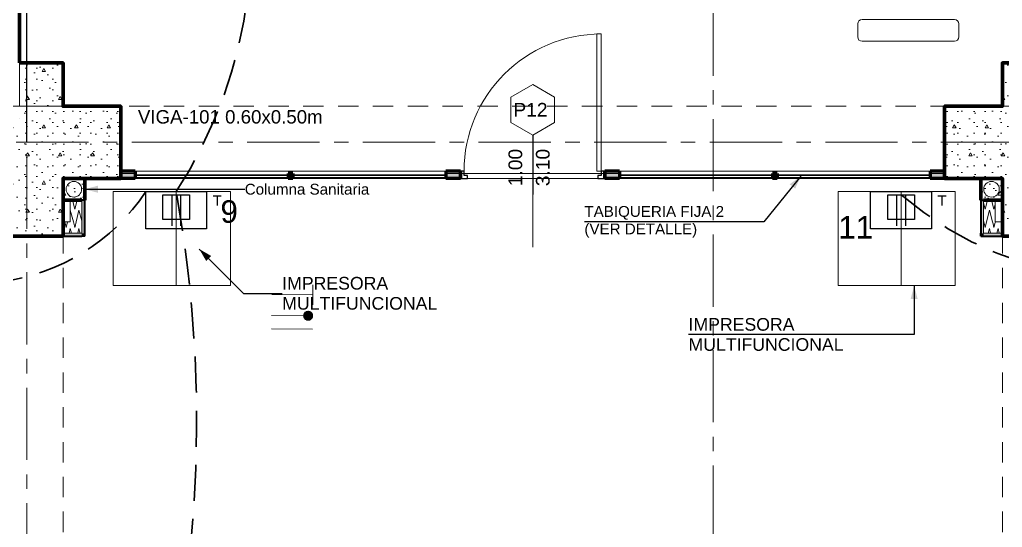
# Model space of a CAD drawing. Header units: inches. Extents: x -19 to 5698, y -728 to 92.
# Drawn here: x 108.77 to 115.57, y 36.98 to 40.5 of the extents above; entities that cross this region are included whole.
import ezdxf

# ---------------------------------------------------------------- set-up
doc = ezdxf.new("R2010")
doc.units = ezdxf.units.IN
doc.header["$MEASUREMENT"] = 0
doc.set_wipeout_variables(frame=1)
doc.header["$PDMODE"] = 1
for name, pattern in [('ACAD_ISO04W100', [30, 24, -3, 0, -3]), ('HIDDEN', [0.375, 0.25, -0.125]), ('Hidden Line', [0.195611, 0.141111, -0.0545]), ('Punto & Raya', [0.65, 0.5, -0.075, 0, -0.075]), ('RAYITAS', [0.375, 0.25, -0.125]), ('Wipeout_Contour', [1, 0, -1])]:
    doc.linetypes.add(name, pattern=pattern)
doc.layers.get('0').update_dxf_attribs({"color": 61})
for name, color, linetype, lineweight in [('00 conduct tomacorr', 120, 'HIDDEN', 30), ('00 IE LUZ EMERGENCIA', 253, 'Continuous', 0), ('T-TECHO-E', 150, 'Continuous', 20), ('T.S.', 61, 'Continuous', 25), ('TOMACORRIENTE', 22, 'RAYITAS', 9)]:
    doc.layers.add(name, color=color, linetype=linetype, lineweight=lineweight)
for name, color, linetype in [('02 _ ARQ _ ALB _ Cotas Ejes', 7, 'Continuous'), ('02 _ ARQ _ ALB _ Ejes Generales', 251, 'Continuous'), ('02 _ ARQ _ ALB _ Mobiliario', 7, 'Continuous'), ('02 _ ARQ _ ALB _ Muros Interiores', 7, 'Continuous'), ('02 _ ARQ _ ZON _ Espacio.3D', 7, 'Continuous'), ('08 _ STR _ EXT _ 06 Columnas', 7, 'Continuous'), ('08 _ STR _ EXT _ 07 Losa Aligerada', 7, 'Continuous'), ('08 _ STR _ EXT _ 08 Placas Inclinadas', 7, 'Continuous'), ('08 _ STR _ EXT _ 09 Vigas', 251, 'Continuous'), ('Acabado - Muros', 7, 'Continuous'), ('Dibujo 2D - General', 7, 'Continuous'), ('Estructura - 04 MURO', 7, 'Continuous'), ('Estructura - Carga', 7, 'Continuous'), ('Marcador - Secciones', 7, 'Continuous'), ('MEP - HVAC', 7, 'Continuous'), ('Notas - Etiquetas', 7, 'Continuous')]:
    doc.layers.add(name, color=color, linetype=linetype)
doc.styles.add('Annotative', font='arial.ttf')
doc.styles.add('Estilo_Generado_4', font='swisse.ttf')
doc.dimstyles.new('Estilo_Generado__15', dxfattribs={"dimtxt": 0.125, "dimasz": 0.095, "dimexe": 0.18, "dimexo": 0.003, "dimgap": 0, "dimtad": 0, "dimtih": 1, "dimtoh": 1, "dimzin": 0, "dimdsep": 46, "dimtxsty": 'Estilo_Generado_4', "dimblk": 'ARROWHEAD_6', "dimblk1": 'ARROWHEAD_6', "dimblk2": 'ARROWHEAD_6', "dimcen": 0.09, "dimclrd": 144, "dimclre": 144, "dimclrt": 7, "dimadec": 0, "dimazin": 0, "dimtfac": 1, "dimtdec": 4, "dimtmove": 0, "dimatfit": 3, "dimfxl": 1, "dimtolj": 1, "dimtzin": 0, "dimarcsym": 0})
doc.dimstyles.new('Estilo_Generado__8', dxfattribs={"dimtxt": 0.18, "dimasz": 0.0912, "dimexe": 0.18, "dimexo": 0.0625, "dimgap": 0, "dimtad": 0, "dimtih": 1, "dimtoh": 1, "dimdec": 4, "dimzin": 0, "dimdsep": 46, "dimcen": 0.09, "dimadec": 0, "dimazin": 0, "dimtfac": 1, "dimtdec": 4, "dimtmove": 0, "dimatfit": 3, "dimldrblk": 'ARROWHEAD_5', "dimfxl": 1, "dimtolj": 1, "dimtzin": 0, "dimarcsym": 0})
pattern_1 = [(0, (92.500015, 6e-09), (0, 0.030000001), [])]
pattern_2 = [(0, (92.5, 6e-09), (0, 0.3897114), [0.024375, -0.200625]), (0, (92.6125, 0.19486), (0, 0.3897114), [0.024375, -0.200625]), (60, (92.5, 6e-09), (-0.3375, 0.1948557), [0.024375, -0.200625]), (60, (92.725, 6e-09), (-0.3375, 0.1948557), [0.024375, -0.200625]), (120, (92.5244, 6e-09), (0.3375, 0.1948557), [0.024375, -0.200625]), (120, (92.7494, 6e-09), (0.3375, 0.1948557), [0.024375, -0.200625]), (0, (92.500015, 0.0375), (0, 0.075), [0, -0.075, 0, -0.1125]), (45, (92.537515, 0.0375), (-0.05303301, 0.05303301), [0, -0.05625, 0, -0.09375])]
pattern_3 = [(0, (92.5, 6e-09), (0, 0.3117692), [0.03, -0.15]), (0, (92.59, 0.1559), (0, 0.3117692), [0.03, -0.15]), (60, (92.5, 6e-09), (-0.27, 0.1558846), [0.03, -0.15]), (60, (92.68, 6e-09), (-0.27, 0.1558846), [0.03, -0.15]), (120, (92.53, 6e-09), (0.27, 0.1558846), [0.03, -0.15]), (120, (92.71, 6e-09), (0.27, 0.1558846), [0.03, -0.15]), (0, (92.500015, 0.03), (0, 0.06), [0, -0.06, 0, -0.09]), (45, (92.530015, 0.03), (-0.04242641, 0.04242641), [0, -0.045, 0, -0.075])]

# ---------------------------------------------------------------- blocks, each defined once
blk = doc.blocks.new('*X35', base_point=(804.059, 0))
at = {"layer": 'Estructura - 04 MURO', "color": 9, "linetype": 'Continuous', "lineweight": 5}
for p, q in [((820.679, 39.0539), (820.6881, 39.02)), ((820.679, 39.0539), (820.679, 39.0539)), ((820.7083, 39.0707), (820.7112, 39.06)), ((820.7112, 39.06), (820.7126, 39.0664)), ((820.7311, 39.02), (820.7364, 39.0426)), ((820.7441, 39.0349), (820.7481, 39.02))]:
    blk.add_line(p, q, dxfattribs=at)
blk = doc.blocks.new('*X36', base_point=(804.059, 0))
at = {"layer": 'Estructura - 04 MURO', "color": 9, "linetype": 'Continuous', "lineweight": 5}
for p, q in [((820.7004, 39.1), (820.7083, 39.0707)), ((820.7126, 39.0664), (820.7204, 39.1)), ((820.7364, 39.0426), (820.739, 39.0539)), ((820.739, 39.0539), (820.7441, 39.0349))]:
    blk.add_line(p, q, dxfattribs=at)
blk = doc.blocks.new('*X37', base_point=(804.059, 0))
at = {"layer": 'Estructura - 04 MURO', "color": 9, "linetype": 'Continuous', "lineweight": 5}
for p, q in [((820.694, 39.25), (820.7112, 39.186)), ((820.7112, 39.186), (820.726, 39.25)), ((820.754, 39.25), (820.759, 39.2313)), ((820.679, 39.1799), (820.7004, 39.1)), ((820.679, 39.1799), (820.679, 39.1799)), ((820.7204, 39.1), (820.739, 39.1799)), ((820.739, 39.1799), (820.759, 39.1053))]:
    blk.add_line(p, q, dxfattribs=at)
blk = doc.blocks.new('*X38', base_point=(804.059, 0))
at = {"layer": 'Estructura - 04 MURO', "color": 9, "linetype": 'Continuous', "lineweight": 5}
for p, q in [((820.6404, 39.1), (820.6512, 39.06)), ((820.6512, 39.06), (820.6604, 39.1)), ((820.6711, 39.02), (820.679, 39.0539))]:
    blk.add_line(p, q, dxfattribs=at)
blk = doc.blocks.new('*X39', base_point=(804.059, 0))
at = {"layer": 'Estructura - 04 MURO', "color": 9, "linetype": 'Continuous', "lineweight": 5}
for p, q in [((827.0004, 39.1), (827.0112, 39.06)), ((827.0112, 39.06), (827.0205, 39.1)), ((827.0604, 39.1), (827.0644, 39.0854))]:
    blk.add_line(p, q, dxfattribs=at)
blk = doc.blocks.new('*X40', base_point=(804.059, 0))
at = {"layer": 'Estructura - 04 MURO', "color": 9, "linetype": 'Continuous', "lineweight": 5}
for p, q in [((827.0311, 39.02), (827.039, 39.0539)), ((827.039, 39.0539), (827.0481, 39.02)), ((827.0644, 39.0854), (827.0712, 39.06)), ((827.0712, 39.06), (827.079, 39.0938))]:
    blk.add_line(p, q, dxfattribs=at)
blk = doc.blocks.new('*X41', base_point=(804.059, 0))
at = {"layer": 'Estructura - 04 MURO', "color": 9, "linetype": 'Continuous', "lineweight": 5}
for p, q in [((827.079, 39.0938), (827.0805, 39.1)), ((827.0911, 39.02), (827.099, 39.0539)), ((827.099, 39.0539), (827.1081, 39.02)), ((827.1204, 39.1), (827.129, 39.0681))]:
    blk.add_line(p, q, dxfattribs=at)
blk = doc.blocks.new('*X42', base_point=(804.059, 0))
at = {"layer": 'Estructura - 04 MURO', "color": 9, "linetype": 'Continuous', "lineweight": 5}
for p, q in [((827.0112, 39.186), (827.026, 39.25)), ((827.054, 39.25), (827.0712, 39.186)), ((826.999, 39.2313), (827.0112, 39.186)), ((827.0205, 39.1), (827.039, 39.1799)), ((827.039, 39.1799), (827.0604, 39.1)), ((827.0712, 39.186), (827.079, 39.2198)), ((826.999, 39.1053), (827.0004, 39.1))]:
    blk.add_line(p, q, dxfattribs=at)
blk = doc.blocks.new('ARROWHEAD_6')
at = {"color": 0, "linetype": 'Continuous', "lineweight": 0}
for p, q in [((0, 0), (-1, 0)), ((-0.5, -0.5), (0.5, 0.5))]:
    blk.add_line(p, q, dxfattribs=at)
blk = doc.blocks.new('*D82', base_point=(804.059, 0))
at = {"layer": '02 _ ARQ _ ALB _ Cotas Ejes', "color": 144, "linetype": 'Continuous', "lineweight": -2, "transparency": 16777216}
for p, q in [((101.82, 39.653), (101.82, 45.8378)), ((108.8199, 39.653), (108.8199, 45.8378)), ((101.915, 45.6578), (105.0886, 45.6578)), ((108.7249, 45.6578), (105.476, 45.6578))]:
    blk.add_line(p, q, dxfattribs=at)
at = {"layer": 'Defpoints', "color": 0, "linetype": 'Continuous', "transparency": 16777216}
for p in [(108.8199, 45.6578), (101.82, 39.65), (108.8199, 39.65)]:
    blk.add_point(p, dxfattribs=at)
at = {"layer": '02 _ ARQ _ ALB _ Cotas Ejes', "color": 144, "linetype": 'Continuous', "lineweight": -2, "transparency": 16777216, "xscale": 0.095, "yscale": 0.095, "zscale": 0.095, "rotation": 180}
blk.add_blockref('ARROWHEAD_6', (101.82, 45.6578), dxfattribs=at)
at = {"layer": '02 _ ARQ _ ALB _ Cotas Ejes', "color": 144, "linetype": 'Continuous', "lineweight": -2, "transparency": 16777216, "xscale": 0.095, "yscale": 0.095, "zscale": 0.095}
blk.add_blockref('ARROWHEAD_6', (108.8199, 45.6578), dxfattribs=at)
at = {"layer": '02 _ ARQ _ ALB _ Cotas Ejes', "color": 7, "linetype": 'Continuous', "lineweight": 13, "transparency": 16777216, "insert": (105.2823, 45.6578), "char_height": 0.125, "attachment_point": 5, "style": 'Estilo_Generado_4'}
blk.add_mtext('\\A1;7.00', dxfattribs=at)
blk = doc.blocks.new('*D83', base_point=(804.059, 0))
at = {"layer": '02 _ ARQ _ ALB _ Cotas Ejes', "color": 144, "linetype": 'Continuous', "lineweight": -2, "transparency": 16777216}
for p, q in [((108.8199, 39.653), (108.8199, 45.8378)), ((115.82, 39.653), (115.82, 45.8378)), ((108.9149, 45.6578), (112.0886, 45.6578)), ((115.725, 45.6578), (112.476, 45.6578))]:
    blk.add_line(p, q, dxfattribs=at)
at = {"layer": 'Defpoints', "color": 0, "linetype": 'Continuous', "transparency": 16777216}
for p in [(115.82, 45.6578), (108.8199, 39.65), (115.82, 39.65)]:
    blk.add_point(p, dxfattribs=at)
at = {"layer": '02 _ ARQ _ ALB _ Cotas Ejes', "color": 144, "linetype": 'Continuous', "lineweight": -2, "transparency": 16777216, "xscale": 0.095, "yscale": 0.095, "zscale": 0.095, "rotation": 180}
blk.add_blockref('ARROWHEAD_6', (108.8199, 45.6578), dxfattribs=at)
at = {"layer": '02 _ ARQ _ ALB _ Cotas Ejes', "color": 144, "linetype": 'Continuous', "lineweight": -2, "transparency": 16777216, "xscale": 0.095, "yscale": 0.095, "zscale": 0.095}
blk.add_blockref('ARROWHEAD_6', (115.82, 45.6578), dxfattribs=at)
at = {"layer": '02 _ ARQ _ ALB _ Cotas Ejes', "color": 7, "linetype": 'Continuous', "lineweight": 13, "transparency": 16777216, "insert": (112.2823, 45.6578), "char_height": 0.125, "attachment_point": 5, "style": 'Estilo_Generado_4'}
blk.add_mtext('\\A1;7.00', dxfattribs=at)
blk = doc.blocks.new('*D88', base_point=(804.059, 0))
at = {"layer": '02 _ ARQ _ ALB _ Cotas Ejes', "color": 144, "linetype": 'Continuous', "lineweight": -2, "transparency": 16777216}
for p, q in [((101.57, 39.903), (101.57, 45.4088)), ((144.07, 39.903), (144.07, 45.4088)), ((101.665, 45.2288), (122.5203, 45.2288)), ((143.975, 45.2288), (123.0254, 45.2288))]:
    blk.add_line(p, q, dxfattribs=at)
at = {"layer": 'Defpoints', "color": 0, "linetype": 'Continuous', "transparency": 16777216}
for p in [(144.07, 45.2288), (101.57, 39.9), (144.07, 39.9)]:
    blk.add_point(p, dxfattribs=at)
at = {"layer": '02 _ ARQ _ ALB _ Cotas Ejes', "color": 144, "linetype": 'Continuous', "lineweight": -2, "transparency": 16777216, "xscale": 0.095, "yscale": 0.095, "zscale": 0.095, "rotation": 180}
blk.add_blockref('ARROWHEAD_6', (101.57, 45.2288), dxfattribs=at)
at = {"layer": '02 _ ARQ _ ALB _ Cotas Ejes', "color": 144, "linetype": 'Continuous', "lineweight": -2, "transparency": 16777216, "xscale": 0.095, "yscale": 0.095, "zscale": 0.095}
blk.add_blockref('ARROWHEAD_6', (144.07, 45.2288), dxfattribs=at)
at = {"layer": '02 _ ARQ _ ALB _ Cotas Ejes', "color": 7, "linetype": 'Continuous', "lineweight": 13, "transparency": 16777216, "insert": (122.7728, 45.2288), "char_height": 0.125, "attachment_point": 5, "style": 'Estilo_Generado_4'}
blk.add_mtext('\\A1;42.50', dxfattribs=at)
blk = doc.blocks.new('ARROWHEAD_5')
at = {"linetype": 'Continuous', "lineweight": 0}
blk.add_hatch(color=0, dxfattribs=at).paths.add_polyline_path([(-1, 0.2679), (0, 0), (-1, -0.2679)])
at = {"color": 0, "linetype": 'Continuous', "lineweight": 0}
blk.add_line((0, 0), (-1, 0), dxfattribs=at)
blk = doc.blocks.new('a')
at = {"layer": 'TOMACORRIENTE', "ltscale": 0.05}
h = blk.add_hatch(color=4, dxfattribs=at)
edge = h.paths.add_edge_path()
edge.add_arc((0, 0.0752), 0.0211, 0, 360)
at = {"layer": 'TOMACORRIENTE', "color": 4}
for p, q in [((-0.1455, 0.0963), (-0.0515, 0.0963)), ((-0.0985, 0.0963), (-0.0985, -0.0966)), ((0, 0.0963), (0, -0.0963)), ((0.0623, -0.0963), (0.0623, 0.0963))]:
    blk.add_line(p, q, dxfattribs=at)
blk.add_circle((0, 0.0752), 0.0211, dxfattribs=at)
blk = doc.blocks.new('CABLE 3FACE')
at = {"layer": 'T-TECHO-E', "rotation": 59.94170052614085}
blk.add_blockref('a', (0, 0), dxfattribs=at)
blk = doc.blocks.new('T.S.')
for p, q in [((2755.0914, 1630.1123), (2755.0914, 1629.8975)), ((2755.153, 1630.1123), (2755.153, 1629.8975))]:
    blk.add_line(p, q)
for points in [[(2754.9116, 1630.1338), (2755.3328, 1630.1338), (2755.3328, 1629.8758), (2754.9116, 1629.8758)], [(2755.0298, 1630.1123), (2755.2146, 1630.1123), (2755.2146, 1629.9403), (2755.0298, 1629.9403)]]:
    blk.add_lwpolyline(points, close=True)
at = {"color": 3, "insert": (2755.3768, 1630.1075), "char_height": 0.07, "attachment_point": 1}
blk.add_mtext_dynamic_manual_height_columns('{\\fVerdana|b0|i0|c0|p34;\\C1;T}', width=0.044429, gutter_width=12.5, heights=[0], dxfattribs=at)

msp = doc.modelspace()

# ---------------------------------------------------------------- hatches: boundary and pattern name
at = {"layer": '08 _ STR _ EXT _ 06 Columnas', "linetype": 'Continuous', "lineweight": 9}
h = msp.add_hatch(dxfattribs=at)
h.set_pattern_fill('HORMIGÓN_EN_MASA_0002', style=0, pattern_type=2)
h.set_pattern_definition(pattern_2)
h.paths.add_polyline_path([(108.5699, 39), (109.0699, 39), (109.0699, 39.4), (109.4699, 39.4), (109.4699, 39.9), (109.0699, 39.9), (109.0699, 40.2), (108.7699, 40.2), (108.7699, 39.9), (108.7699, 39.75), (108.5699, 39.75)])
h = msp.add_hatch(dxfattribs=at)
h.set_pattern_fill('HORMIGÓN_EN_MASA_0002', style=0, pattern_type=2)
h.set_pattern_definition(pattern_2)
h.paths.add_polyline_path([(115.17, 39.9), (115.17, 39.4), (115.57, 39.4), (115.57, 39), (116.07, 39), (116.07, 39.75), (115.87, 39.75), (115.87, 39.9), (115.87, 40.2), (115.57, 40.2), (115.57, 39.9)])
h = msp.add_hatch(dxfattribs=at)
h.set_pattern_fill('HORMIGÓN_EN_MASA_0002', style=0, pattern_type=2)
h.set_pattern_definition(pattern_2)
h.paths.add_polyline_path([(108.5699, 39.75), (108.7699, 39.75), (108.7699, 39.9), (108.5699, 39.9)])
at = {"layer": 'Estructura - 04 MURO', "linetype": 'Continuous', "lineweight": 9}
for points in [[(109.22, 39.25), (109.2, 39.25), (109.2, 39.02), (109.22, 39.02)], [(115.42, 39.25), (115.42, 39.02), (115.44, 39.02), (115.44, 39.25)], [(109.2, 39.02), (109.0699, 39.02), (109.0699, 39), (109.2, 39)], [(109.2, 39), (109.22, 39), (109.2, 39.02)], [(109.22, 39.02), (109.2, 39.02), (109.22, 39)], [(115.44, 39.02), (115.42, 39.02), (115.42, 39)], [(115.44, 39.02), (115.42, 39), (115.44, 39)], [(115.44, 39), (115.57, 39), (115.57, 39.02), (115.44, 39.02)]]:
    msp.add_hatch(color=250, dxfattribs=at).paths.add_polyline_path(points)
at = {"layer": 'Estructura - Carga', "linetype": 'Continuous', "lineweight": 13}
h = msp.add_hatch(dxfattribs=at)
h.set_pattern_fill('HORMIGÓN_ARMADO_0002', color=251, style=0, pattern_type=2)
h.set_pattern_definition(pattern_3)
h.paths.add_polyline_path([(109.22, 39.4), (109.07, 39.4), (109.07, 39.25), (109.2, 39.25), (109.22, 39.25)])
h = msp.add_hatch(dxfattribs=at)
h.set_pattern_fill('HORMIGÓN_ARMADO_0002', color=251, style=0, pattern_type=2)
h.set_pattern_definition(pattern_3)
h.paths.add_polyline_path([(115.42, 39.25), (115.44, 39.25), (115.57, 39.25), (115.57, 39.4), (115.42, 39.4)])

# ---------------------------------------------------------------- linework, layer by layer
at = {"layer": '00 conduct tomacorr'}
for centre, radius, start, end in [((108.4662, 40.0825), 1.4081, 227.26353, 326.64904), ((101.1025, 37.7263), 8.8924, 341.89498, 10.24817), ((116.4404, 41.1147), 2.4103, 229.31837, 303.26372)]:
    msp.add_arc(centre, radius, start, end, dxfattribs=at)
at = {"layer": '02 _ ARQ _ ALB _ Ejes Generales', "color": 251, "linetype": 'Punto & Raya', "lineweight": 13, "true_color": 0x636466}
for p, q in [((108.82, 3.05), (108.82, 44.9)), ((98.3454, 39.65), (147.07, 39.65))]:
    msp.add_line(p, q, dxfattribs=at)
at = {"layer": '02 _ ARQ _ ALB _ Mobiliario', "color": 175, "linetype": 'Continuous', "lineweight": 13}
for p, q in [((114.5692, 40.4692), (114.5692, 40.3792)), ((114.5992, 40.4992), (115.0892, 40.4992)), ((114.5992, 40.4992), (115.0892, 40.4992)), ((115.2392, 40.4992), (114.5992, 40.4992)), ((115.1492, 40.4992), (115.2392, 40.4992)), ((115.2692, 40.3792), (115.2692, 40.4692)), ((114.5992, 40.3492), (115.2392, 40.3492))]:
    msp.add_line(p, q, dxfattribs=at)
at = {"layer": '02 _ ARQ _ ALB _ Mobiliario', "color": 175, "linetype": 'Continuous', "lineweight": 13, "flags": 128}
for points in [[(109.853, 39.3084), (109.418, 39.3084), (109.418, 38.6584), (109.853, 38.6584)], [(109.853, 39.3084), (109.853, 38.6584), (110.228, 38.6584), (110.228, 39.3084)], [(114.8692, 39.3084), (114.4342, 39.3084), (114.4342, 38.6584), (114.8692, 38.6584)], [(114.8692, 39.3084), (114.8692, 38.6584), (115.2442, 38.6584), (115.2442, 39.3084)]]:
    msp.add_lwpolyline(points, close=True, dxfattribs=at)
at = {"layer": '02 _ ARQ _ ALB _ Mobiliario', "color": 175, "linetype": 'Continuous', "lineweight": 13}
for centre, start, end in [((114.5992, 40.4692), 90, 180), ((115.2392, 40.4692), 0, 90), ((114.5992, 40.3792), 180, 270), ((115.2392, 40.3792), 270, 0)]:
    msp.add_arc(centre, 0.03, start, end, dxfattribs=at)
at = {"layer": '02 _ ARQ _ ALB _ Muros Interiores', "color": 165, "linetype": 'Continuous', "lineweight": 15}
for p, q in [((112.765, 39.45), (112.765, 40.4)), ((112.765, 40.4), (112.795, 40.4)), ((112.795, 40.4), (112.795, 39.45)), ((112.795, 39.45), (112.765, 39.45))]:
    msp.add_line(p, q, dxfattribs=at)
at = {"layer": '02 _ ARQ _ ALB _ Muros Interiores', "color": 152, "linetype": 'Continuous', "lineweight": 25}
msp.add_line((112.32, 39.7), (112.32, 39.2875), dxfattribs=at)
at = {"layer": '02 _ ARQ _ ALB _ Muros Interiores', "color": 7, "linetype": 'Continuous', "lineweight": 80}
for p, q in [((111.82, 39.4), (111.82, 39.45)), ((111.82, 39.4), (111.82, 39.45)), ((111.82, 39.4), (111.82, 39.45)), ((112.82, 39.4), (112.82, 39.45)), ((112.82, 39.4), (112.82, 39.45)), ((112.82, 39.4), (112.82, 39.45))]:
    msp.add_line(p, q, dxfattribs=at)
at = {"layer": '02 _ ARQ _ ALB _ Muros Interiores', "color": 165, "linetype": 'Continuous', "lineweight": 25}
for p, q in [((111.845, 39.45), (111.82, 39.45)), ((111.82, 39.45), (111.82, 39.4)), ((111.845, 39.42), (111.845, 39.45)), ((112.82, 39.45), (112.795, 39.45)), ((112.795, 39.45), (112.795, 39.42)), ((112.82, 39.4), (112.82, 39.45)), ((111.82, 39.4), (111.87, 39.4)), ((111.87, 39.42), (111.845, 39.42)), ((111.87, 39.4), (111.87, 39.42)), ((112.795, 39.42), (112.77, 39.42)), ((112.77, 39.42), (112.77, 39.4)), ((112.77, 39.4), (112.82, 39.4))]:
    msp.add_line(p, q, dxfattribs=at)
at = {"layer": '02 _ ARQ _ ALB _ Muros Interiores', "color": 251, "linetype": 'Continuous', "lineweight": 13, "flags": 128}
msp.add_lwpolyline([(112.32, 40.05), (112.1684, 39.9625), (112.1684, 39.7875), (112.32, 39.7), (112.4715, 39.7875), (112.4715, 39.9625)], close=True, dxfattribs=at)
at = {"layer": '02 _ ARQ _ ALB _ Muros Interiores', "color": 165, "linetype": 'Continuous', "lineweight": 15}
msp.add_arc((112.795, 39.45), 0.95, 90, 180, dxfattribs=at)
at = {"layer": '02 _ ARQ _ ZON _ Espacio.3D', "color": 254, "linetype": 'Continuous', "lineweight": 0, "flags": 128}
msp.add_lwpolyline([(108.7699, 43.3718), (108.7699, 40.2), (109.07, 40.2), (109.07, 39.9), (109.4699, 39.9), (109.4699, 39.45), (109.4699, 39.433), (115.17, 39.433), (115.17, 39.45), (115.17, 39.9), (115.57, 39.9), (115.57, 40.2), (115.87, 40.2), (115.87, 43.3718), (115.07, 43.3718), (115.07, 42.85), (114.92, 42.85), (109.72, 42.85), (109.57, 42.85), (109.57, 43.3718)], close=True, dxfattribs=at)
msp.add_lwpolyline([(108.57, 31.0002), (112.57, 31.0001), (112.57, 29.6999), (115.57, 29.7), (115.57, 30.8002), (116.07, 30.8001), (116.07, 30.2), (116.67, 30.1999), (116.67, 29.7), (122.57, 29.7), (122.57, 30.2), (122.57, 30.6), (122.812, 30.6), (122.812, 39), (122.57, 39), (122.57, 39.75), (116.07, 39.75), (116.07, 39.65), (116.07, 39), (115.57, 39), (115.57, 39.4), (109.07, 39.4), (109.0699, 39), (108.5699, 39)], dxfattribs=at)
at = {"layer": '08 _ STR _ EXT _ 06 Columnas', "color": 7, "linetype": 'Continuous', "lineweight": 80, "flags": 128}
for points in [[(108.5699, 39.75), (108.5699, 39), (109.0699, 39), (109.0699, 39.4), (109.4699, 39.4), (109.4699, 39.9), (109.0699, 39.9), (109.0699, 40.2), (108.7699, 40.2)], [(115.87, 40.2), (115.57, 40.2), (115.57, 39.9), (115.17, 39.9), (115.17, 39.4), (115.57, 39.4), (115.57, 39), (116.07, 39), (116.07, 39.75)]]:
    msp.add_lwpolyline(points, dxfattribs=at)
at = {"layer": '08 _ STR _ EXT _ 07 Losa Aligerada', "color": 7, "linetype": 'Continuous', "lineweight": 18, "flags": 128}
msp.add_lwpolyline([(144.07, 26.75), (144.07, 29.7), (144.07, 29.7), (144.07, 35.2005), (144.87, 35.2005), (145.02, 35.2005), (145.02, 41.1), (131.4553, 41.1), (131.4553, 40.8001), (126.5479, 40.8001), (126.5479, 40.5001), (115.87, 40.5001), (115.87, 43.8736), (108.7699, 43.8736), (108.7699, 39.9)], dxfattribs=at)
at = {"layer": '08 _ STR _ EXT _ 08 Placas Inclinadas', "color": 7, "linetype": 'Continuous', "lineweight": 80, "flags": 128}
msp.add_lwpolyline([(108.7699, 40.2), (108.7699, 42.4473)], dxfattribs=at)
at = {"layer": '08 _ STR _ EXT _ 09 Vigas', "color": 251, "linetype": 'Hidden Line', "lineweight": 13, "true_color": 0x636466}
for p, q in [((101.57, 39.9), (144.07, 39.9)), ((109.07, 39.9), (108.57, 39.9)), ((109.07, 30.2), (109.07, 39.4)), ((115.57, 30.2), (115.57, 39.4))]:
    msp.add_line(p, q, dxfattribs=at)
at = {"layer": 'Acabado - Muros', "color": 7, "linetype": 'Continuous', "lineweight": 60}
for p, q in [((109.4699, 39.45), (109.4699, 39.4)), ((111.82, 39.45), (111.82, 39.4)), ((112.82, 39.45), (112.82, 39.4)), ((115.17, 39.45), (115.17, 39.4))]:
    msp.add_line(p, q, dxfattribs=at)
at = {"layer": 'Dibujo 2D - General', "color": 7, "linetype": 'ACAD_ISO04W100', "lineweight": 13}
msp.add_line((112.3199, 39.65), (112.3199, 38.9241), dxfattribs=at)
at = {"layer": 'Estructura - 04 MURO', "color": 143, "linetype": 'Continuous', "lineweight": 5}
for p, q in [((109.2, 39.1), (109.2, 39.25)), ((115.44, 39.25), (115.44, 39.1)), ((109.2, 39.02), (109.2, 39.1)), ((115.44, 39.1), (115.44, 39.02)), ((115.44, 39.1), (115.44, 39.02)), ((109.0699, 39.02), (109.12, 39.02)), ((109.12, 39.02), (109.2, 39.02)), ((109.12, 39.02), (109.2, 39.02)), ((115.44, 39.02), (115.52, 39.02)), ((115.52, 39.02), (115.57, 39.02))]:
    msp.add_line(p, q, dxfattribs=at)
at = {"layer": 'Estructura - 04 MURO', "color": 7, "linetype": 'Continuous', "lineweight": 13, "flags": 128}
for points in [[(109.4699, 39.9), (109.0699, 39.9)], [(109.4699, 39.9), (109.4699, 39.9)]]:
    msp.add_lwpolyline(points, dxfattribs=at)
at = {"layer": 'Estructura - 04 MURO', "color": 143, "linetype": 'Continuous', "lineweight": 5, "flags": 128}
for points in [[(109.12, 39.25), (109.12, 39.1)], [(115.52, 39.1), (115.52, 39.25)], [(109.12, 39.1), (109.0699, 39.1)], [(115.57, 39.1), (115.52, 39.1)]]:
    msp.add_lwpolyline(points, dxfattribs=at)
at = {"layer": 'Estructura - 04 MURO', "color": 7, "linetype": 'Continuous', "lineweight": 40, "flags": 128}
for points in [[(109.22, 39.25), (109.2, 39.25)], [(109.22, 39), (109.22, 39.25)], [(115.42, 39.25), (115.44, 39.25)], [(115.42, 39.25), (115.42, 39.02)], [(109.0699, 39), (109.2, 39)], [(109.22, 39), (109.2, 39)], [(115.42, 39), (115.42, 39.02)], [(115.42, 39), (115.57, 39)]]:
    msp.add_lwpolyline(points, dxfattribs=at)
at = {"layer": 'Estructura - Carga', "color": 7, "linetype": 'Continuous', "lineweight": 80, "flags": 128}
for points in [[(109.22, 39.25), (109.22, 39.4), (109.07, 39.4), (109.07, 39.25), (109.2, 39.25)], [(115.44, 39.25), (115.57, 39.25), (115.57, 39.4), (115.42, 39.4), (115.42, 39.25)]]:
    msp.add_lwpolyline(points, dxfattribs=at)
at = {"layer": 'MEP - HVAC', "color": 7, "linetype": 'Continuous', "lineweight": 13, "flags": 128}
for points in [[(109.145, 39.271, 1), (109.145, 39.379, 1)], [(115.495, 39.379, 1), (115.495, 39.271, 1)]]:
    msp.add_lwpolyline(points, format="xyb", close=True, dxfattribs=at)

# ---------------------------------------------------------------- block references
at = {"layer": '00 conduct tomacorr', "xscale": 1.47256122672843, "yscale": 1.47256122672843, "zscale": 1.47256122672843, "rotation": 209.7894777823319}
msp.add_blockref('CABLE 3FACE', (110.6555, 38.4492), dxfattribs=at)
at = {"layer": 'Estructura - 04 MURO', "color": 7, "lineweight": 80}
for name in ['*X37', '*X42', '*X38', '*X35', '*X36', '*X39', '*X40', '*X41']:
    msp.add_blockref(name, (92.5, 0), dxfattribs=at)
at = {"layer": 'T.S.'}
for p in [(-2645.2692, -1590.8254), (-2640.253, -1590.8254)]:
    msp.add_blockref('T.S.', p, dxfattribs=at)

# ---------------------------------------------------------------- texts
at = {"layer": '00 IE LUZ EMERGENCIA', "style": 'Annotative'}
for tag, p in [('9', (110.1591, 39.0925)), ('11', (114.4342, 38.9834))]:
    msp.add_attdef(tag, p, '', height=0.1562, dxfattribs=at)
at = {"layer": '02 _ ARQ _ ALB _ Muros Interiores', "color": 5, "lineweight": 25, "insert": (112.1866, 39.8275), "char_height": 0.095, "attachment_point": 7, "style": 'Estilo_Generado_4'}
msp.add_mtext('\\A1;{\\pql;\\pt0;\\fSwis721 Ex BT|b0|i0|c0|p34;P12\\fSwis721 Ex BT|b0|i0|c0|p34;\\fSwis721 Ex BT|b0|i0|c0|p34;\\fSwis721 Ex BT|b0|i0|c0|p34;}', dxfattribs=at)
at = {"layer": '02 _ ARQ _ ALB _ Muros Interiores', "color": 5, "lineweight": 25, "char_height": 0.095, "attachment_point": 7, "rotation": 90, "style": 'Estilo_Generado_4'}
for s, insert in [('\\A1;{\\pql;\\pt0;\\fSwis721 Ex BT|b0|i0|c0|p34;1.00\\fSwis721 Ex BT|b0|i0|c0|p34;\\A1{\\H.66x;\\S^  ;}\\fSwis721 Ex BT|b0|i0|c0|p34;\\fSwis721 Ex BT|b0|i0|c0|p34;}', (112.275, 39.346)), ('\\A1;{\\pql;\\pt0;\\fSwis721 Ex BT|b0|i0|c0|p34;3.10\\fSwis721 Ex BT|b0|i0|c0|p34;\\A1{\\H.66x;\\S^  ;}\\fSwis721 Ex BT|b0|i0|c0|p34;\\fSwis721 Ex BT|b0|i0|c0|p34;}', (112.465, 39.346))]:
    msp.add_mtext(s, dxfattribs=dict(at, insert=insert))
at = {"layer": 'Notas - Etiquetas', "color": 171, "linetype": 'Continuous', "lineweight": 13, "insert": (109.5882, 39.8724), "char_height": 0.0925, "attachment_point": 1, "style": 'Estilo_Generado_4'}
msp.add_mtext('\\A1;{\\pql;\\fSwis721 Ex BT|b0|i0|c0|p34;VIGA-101\\fSwis721 Ex BT|b0|i0|c0|p34; \\fSwis721 Ex BT|b0|i0|c0|p34;0.60\\fSwis721 Ex BT|b0|i0|c0|p34;x\\fSwis721 Ex BT|b0|i0|c0|p34;0.50\\fSwis721 Ex BT|b0|i0|c0|p34;m}', dxfattribs=at)
at = {"layer": 'Notas - Etiquetas', "color": 171, "linetype": 'Continuous', "lineweight": 13, "insert": (112.678, 39.0992), "char_height": 0.075, "width": 1.056063, "attachment_point": 4, "line_spacing_factor": 0.969465, "style": 'Estilo_Generado_4'}
msp.add_mtext('\\A1;{\\pql;\\fSwis721 Ex BT|b0|i0|c0|p34;TABIQUERIA FIJA 2 (VER DETALLE)\\fSwis721 Ex BT|b0|i0|c0|p34; }', dxfattribs=at)
at = {"layer": 'Notas - Etiquetas', "color": 5, "linetype": 'Continuous', "lineweight": 35, "char_height": 0.0875, "attachment_point": 4, "line_spacing_factor": 0.955521, "style": 'Estilo_Generado_4'}
for insert, width in [((110.5867, 38.6037), 1.21987), ((113.3983, 38.3188), 1.286131)]:
    msp.add_mtext('\\A1;{\\pql;\\fSwis721 Ex BT|b0|i0|c0|p34;IMPRESORA MULTIFUNCIONAL}', dxfattribs=dict(at, insert=insert, width=width))

# ---------------------------------------------------------------- dimensions: what is measured, and where the dimension line sits
at = {"layer": '02 _ ARQ _ ALB _ Cotas Ejes', "color": 144, "linetype": 'Continuous', "lineweight": 13}
for base, p1, p2, picture, middle in [((108.8199, 45.6578), (101.82, 39.65), (108.8199, 39.65), '*D82', (105.2823, 45.6578)), ((115.82, 45.6578), (108.8199, 39.65), (115.82, 39.65), '*D83', (112.2823, 45.6578)), ((144.07, 45.2288), (101.57, 39.9), (144.07, 39.9), '*D88', (122.7728, 45.2288))]:
    dim = msp.add_linear_dim(base=base, p1=p1, p2=p2, dimstyle='Estilo_Generado__15', dxfattribs=at)
    dim.commit()
    dim.dimension.update_dxf_attribs({"geometry": picture, "text_midpoint": middle, "dimtype": 160})

# ---------------------------------------------------------------- leaders
at = {"layer": 'Notas - Etiquetas', "color": 144, "linetype": 'Continuous', "lineweight": 13, "annotation_type": 0, "has_hookline": 1}
for points, hookline_direction, text_width in [([(109.22, 39.325), (110.3277, 39.3246)], 0, 1.0171), ([(110.0131, 38.9104), (110.3194, 38.6037), (110.5867, 38.6037)], 0, 1.1974), ([(114.9596, 38.6556), (114.9596, 38.3188), (113.3983, 38.3188)], 1, 1.1974)]:
    msp.add_leader(points, dimstyle='Estilo_Generado__8', dxfattribs=dict(at, hookline_direction=hookline_direction, text_width=text_width))

# ---------------------------------------------------------------- next in the draw order: wipeouts: each hides what was drawn before it
at = {"color": 254, "linetype": 'Wipeout_Contour', "lineweight": 0, "ltscale": 4942.057185}
msp.add_wipeout([(110.6449, 39.433), (110.6614, 39.433), (110.6614, 39.4), (111.72, 39.4), (111.72, 39.45), (110.6449, 39.45)], dxfattribs=at).dxf.layer = 'Acabado - Muros'
at = {"color": 254, "linetype": 'Wipeout_Contour', "lineweight": 0, "ltscale": 4962.134326}
msp.add_wipeout([(113.995, 39.433), (114.0115, 39.433), (114.0115, 39.4), (115.07, 39.4), (115.07, 39.45), (113.995, 39.45)], dxfattribs=at).dxf.layer = 'Acabado - Muros'

# ---------------------------------------------------------------- next in the draw order: wipeouts: each hides what was drawn before it
at = {"color": 254, "linetype": 'Wipeout_Contour', "lineweight": 0, "ltscale": 4935.75967}
msp.add_wipeout([(109.5699, 39.45), (109.5699, 39.4), (110.6284, 39.4), (110.6284, 39.433), (110.6449, 39.433), (110.6449, 39.45)], dxfattribs=at).dxf.layer = 'Acabado - Muros'
at = {"color": 254, "linetype": 'Wipeout_Contour', "lineweight": 0, "ltscale": 4955.836866}
msp.add_wipeout([(112.92, 39.45), (112.92, 39.4), (113.9785, 39.4), (113.9785, 39.433), (113.995, 39.433), (113.995, 39.45)], dxfattribs=at).dxf.layer = 'Acabado - Muros'

# ---------------------------------------------------------------- next in the draw order: linework, layer by layer
at = {"layer": 'Acabado - Muros', "color": 251, "linetype": 'Continuous', "lineweight": 13, "flags": 128}
for points in [[(109.5699, 39.45), (110.6449, 39.45), (111.72, 39.45)], [(112.92, 39.45), (113.995, 39.45), (115.07, 39.45)], [(109.5699, 39.4), (110.6284, 39.4)], [(110.6614, 39.4), (111.72, 39.4)], [(112.92, 39.4), (113.9785, 39.4)], [(114.0115, 39.4), (115.07, 39.4)]]:
    msp.add_lwpolyline(points, dxfattribs=at)

# ---------------------------------------------------------------- next in the draw order: texts
at = {"layer": 'Notas - Etiquetas', "color": 5, "linetype": 'Continuous', "lineweight": 35, "insert": (110.3277, 39.3246), "char_height": 0.075, "attachment_point": 4, "style": 'Estilo_Generado_4'}
msp.add_mtext('\\A1;{\\pql;\\fSwis721 Ex BT|b0|i0|c0|p34;Columna Sanitaria}', dxfattribs=at)

# ---------------------------------------------------------------- next in the draw order: wipeouts: each hides what was drawn before it
at = {"color": 254, "linetype": 'Wipeout_Contour', "lineweight": 0, "ltscale": 3294.773703}
msp.add_wipeout([(111.72, 39.405), (111.72, 39.425), (110.6614, 39.425), (110.6614, 39.405)], dxfattribs=at).dxf.layer = 'Acabado - Muros'
at = {"color": 254, "linetype": 'Wipeout_Contour', "lineweight": 0, "ltscale": 3308.158514}
msp.add_wipeout([(115.07, 39.405), (115.07, 39.425), (114.0115, 39.425), (114.0115, 39.405)], dxfattribs=at).dxf.layer = 'Acabado - Muros'

# ---------------------------------------------------------------- next in the draw order: hatches: boundary and pattern name
at = {"layer": 'Acabado - Muros', "linetype": 'Continuous', "lineweight": 0}
for points in [[(111.72, 39.4), (111.82, 39.4), (111.82, 39.45), (111.72, 39.45)], [(115.07, 39.4), (115.17, 39.4), (115.17, 39.45), (115.07, 39.45)]]:
    msp.add_hatch(color=254, dxfattribs=at).paths.add_polyline_path(points)
h = msp.add_hatch(dxfattribs=at)
h.set_pattern_fill('CONTRACHAPADO_0002', color=254, style=0, pattern_type=2)
h.set_pattern_definition(pattern_1)
h.paths.add_polyline_path([(111.72, 39.405), (111.72, 39.425), (110.6614, 39.425), (110.6614, 39.405)])
h = msp.add_hatch(dxfattribs=at)
h.set_pattern_fill('CONTRACHAPADO_0002', color=254, style=0, pattern_type=2)
h.set_pattern_definition(pattern_1)
h.paths.add_polyline_path([(115.07, 39.405), (115.07, 39.425), (114.0115, 39.425), (114.0115, 39.405)])

# ---------------------------------------------------------------- next in the draw order: linework, layer by layer
at = {"layer": 'Acabado - Muros', "color": 7, "linetype": 'Continuous', "lineweight": 60}
for p, q in [((111.72, 39.45), (111.72, 39.4)), ((111.82, 39.45), (111.72, 39.45)), ((115.07, 39.45), (115.07, 39.4)), ((115.17, 39.45), (115.07, 39.45)), ((111.82, 39.4), (111.72, 39.4)), ((115.17, 39.4), (115.07, 39.4))]:
    msp.add_line(p, q, dxfattribs=at)
at = {"layer": 'Acabado - Muros', "color": 7, "linetype": 'Continuous', "lineweight": 13, "flags": 128}
for points in [[(111.72, 39.405), (111.72, 39.425), (110.6614, 39.425), (110.6614, 39.405)], [(115.07, 39.405), (115.07, 39.425), (114.0115, 39.425), (114.0115, 39.405)]]:
    msp.add_lwpolyline(points, close=True, dxfattribs=at)

# ---------------------------------------------------------------- next in the draw order: wipeouts: each hides what was drawn before it
at = {"color": 254, "linetype": 'Wipeout_Contour', "lineweight": 0, "ltscale": 3290.412548}
msp.add_wipeout([(110.6284, 39.405), (110.6284, 39.425), (109.5699, 39.425), (109.5699, 39.405)], dxfattribs=at).dxf.layer = 'Acabado - Muros'
at = {"color": 254, "linetype": 'Wipeout_Contour', "lineweight": 0, "ltscale": 3303.797432}
msp.add_wipeout([(113.9785, 39.405), (113.9785, 39.425), (112.92, 39.425), (112.92, 39.405)], dxfattribs=at).dxf.layer = 'Acabado - Muros'

# ---------------------------------------------------------------- next in the draw order: hatches: boundary and pattern name
at = {"layer": 'Acabado - Muros', "linetype": 'Continuous', "lineweight": 0}
for points in [[(109.5699, 39.4), (109.5699, 39.45), (109.4699, 39.45), (109.4699, 39.4)], [(112.92, 39.4), (112.92, 39.45), (112.82, 39.45), (112.82, 39.4)], [(110.6614, 39.433), (110.6284, 39.433), (110.6284, 39.4), (110.6614, 39.4)], [(114.0115, 39.433), (113.9785, 39.433), (113.9785, 39.4), (114.0115, 39.4)]]:
    msp.add_hatch(color=254, dxfattribs=at).paths.add_polyline_path(points)
h = msp.add_hatch(dxfattribs=at)
h.set_pattern_fill('CONTRACHAPADO_0002', color=254, style=0, pattern_type=2)
h.set_pattern_definition(pattern_1)
h.paths.add_polyline_path([(110.6284, 39.405), (110.6284, 39.425), (109.5699, 39.425), (109.5699, 39.405)])
h = msp.add_hatch(dxfattribs=at)
h.set_pattern_fill('CONTRACHAPADO_0002', color=254, style=0, pattern_type=2)
h.set_pattern_definition(pattern_1)
h.paths.add_polyline_path([(113.9785, 39.405), (113.9785, 39.425), (112.92, 39.425), (112.92, 39.405)])

# ---------------------------------------------------------------- next in the draw order: linework, layer by layer
at = {"layer": '00 conduct tomacorr'}
msp.add_arc((107.1426, 41.067), 3.2309, 327.02287, 18.74592, dxfattribs=at)
at = {"layer": '08 _ STR _ EXT _ 09 Vigas', "color": 251, "linetype": 'Hidden Line', "lineweight": 13, "true_color": 0x636466}
msp.add_line((109.07, 39.4), (115.57, 39.4), dxfattribs=at)
at = {"layer": 'Acabado - Muros', "color": 7, "linetype": 'Continuous', "lineweight": 60}
for p, q in [((109.5699, 39.45), (109.4699, 39.45)), ((109.5699, 39.45), (109.5699, 39.4)), ((112.92, 39.45), (112.82, 39.45)), ((112.92, 39.45), (112.92, 39.4)), ((109.5699, 39.4), (109.4699, 39.4)), ((110.6614, 39.433), (110.6284, 39.433)), ((110.6284, 39.433), (110.6284, 39.4)), ((110.6614, 39.4), (110.6284, 39.4)), ((110.6614, 39.433), (110.6614, 39.4)), ((112.92, 39.4), (112.82, 39.4)), ((114.0115, 39.433), (113.9785, 39.433)), ((113.9785, 39.433), (113.9785, 39.4)), ((114.0115, 39.4), (113.9785, 39.4)), ((114.0115, 39.433), (114.0115, 39.4))]:
    msp.add_line(p, q, dxfattribs=at)
at = {"layer": 'Acabado - Muros', "color": 7, "linetype": 'Continuous', "lineweight": 13, "flags": 128}
for points in [[(110.6284, 39.405), (110.6284, 39.425), (109.5699, 39.425), (109.5699, 39.405)], [(113.9785, 39.405), (113.9785, 39.425), (112.92, 39.425), (112.92, 39.405)]]:
    msp.add_lwpolyline(points, close=True, dxfattribs=at)
at = {"layer": 'Marcador - Secciones', "color": 251, "linetype": 'Punto & Raya', "lineweight": 13, "true_color": 0x636466}
msp.add_line((113.57, 46.2111), (113.57, 0.8878), dxfattribs=at)

# ---------------------------------------------------------------- next in the draw order: leaders
at = {"layer": 'Notas - Etiquetas', "color": 144, "linetype": 'Continuous', "lineweight": 13, "annotation_type": 0, "has_hookline": 1, "hookline_direction": 1, "text_width": 0.965}
msp.add_leader([(114.1748, 39.415), (113.9197, 39.0992), (112.678, 39.0992)], dimstyle='Estilo_Generado__8', dxfattribs=at)

doc.saveas('drawing.dxf')
